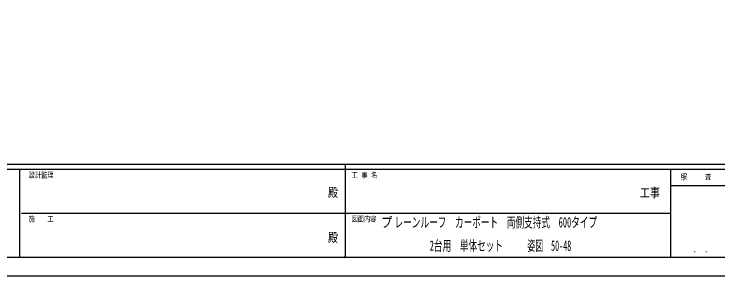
# Model space of a CAD drawing. Units: millimetres, scale not verified. Extents: x -12615 to 12615, y -8910 to 8910.
# Drawn here: x -3982 to 4453, y -8910 to -5776 of the extents above; entities that cross this region are included whole.
import ezdxf
from ezdxf.enums import TextEntityAlignment as Align

# ---------------------------------------------------------------- set-up
doc = ezdxf.new("R2010")
doc.units = ezdxf.units.MM
doc.header["$LTSCALE"] = 30
doc.header["$PDMODE"] = 32
doc.header["$PDSIZE"] = 15
doc.layers.add('0-2_USER1', color=3, linetype='Continuous')
doc.layers.add('0-8_YKK_ZWAK', color=7, linetype='Continuous')
doc.styles.add('ＭＳ ゴシック', font='')
doc.styles.get('ＭＳ ゴシック').set_extended_font_data('MS Gothic')

msp = doc.modelspace()

# ---------------------------------------------------------------- linework, layer by layer
at = {"layer": '0-8_YKK_ZWAK'}
for p, q in [((11685.06, -7575), (-11714.94, -7575)), ((-14.94, -7575), (-14.94, -8685)), ((-3914.94, -7635), (-11714.94, -7635)), ((-3914.94, -7635), (-3914.94, -8685)), ((-14.94, -7635), (-3914.94, -7635)), ((3885.06, -7635), (-14.94, -7635)), ((5955.06, -7830), (3885.06, -7830)), ((-3892.44, -8160), (-14.94, -8160)), ((-14.94, -8160), (3885.06, -8160)), ((-11714.94, -8685), (-3914.94, -8685)), ((-3914.94, -8685), (-14.94, -8685)), ((-14.94, -8685), (3885.06, -8685)), ((3885.06, -8685), (5955.06, -8685))]:
    msp.add_line(p, q, dxfattribs=at)
msp.add_lwpolyline([(-12615, -8910), (12615, -8910), (12615, 8910), (-12615, 8910)], close=True, dxfattribs=at)
msp.add_lwpolyline([(5955.06, -7635), (3885.06, -7635), (3885.06, -8685)], dxfattribs=at)
msp.add_point((-14.94, -8685), dxfattribs=at)

# ---------------------------------------------------------------- texts
at = {"layer": '0-2_USER1', "style": 'ＭＳ ゴシック'}
for s, width, p in [('プ', 0.8, (416.34, -8366.5)), ('レーンルーフ\u3000カーポート\u3000両側支持式\u3000600タイプ', 0.6, (577.62, -8366.5)), ('2台用\u3000単体セット\u3000', 0.6, (999.19, -8646.5)), ('姿図\u300050-48', 0.55, (2168.47, -8646.5))]:
    msp.add_text(s, height=123.2, dxfattribs=dict(at, width=width)).set_placement(p, align=Align.BOTTOM_LEFT)
at = {"layer": '0-8_YKK_ZWAK', "style": 'ＭＳ ゴシック', "width": 0.8}
for s, height, p in [('設計監理', 65.98, (-3804.94, -7755)), ('工 事 名', 65.98, (63.81, -7755)), ('照     査', 65.98, (4009.26, -7777.5)), ('工事', 110, (3517, -8002.4)), ('殿', 110, (-221, -7997.5)), ('施\u3000\u3000工', 65.98, (-3804.94, -8280)), ('図面内容', 65.98, (63.81, -8280)), ('殿', 110, (-221, -8537.5)), ('． ．', 77.75, (4155, -8653.06))]:
    msp.add_text(s, height=height, dxfattribs=at).set_placement(p, align=Align.BOTTOM_LEFT)

doc.saveas('drawing.dxf')
